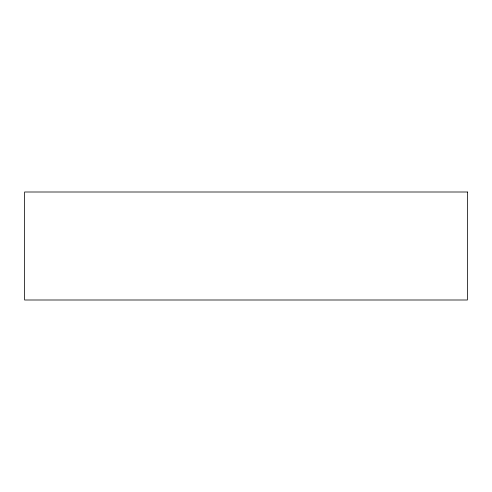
<?xml version="1.0" encoding="UTF-8"?>
<svg xmlns="http://www.w3.org/2000/svg" width="492" height="492" viewBox="0 0 492 492"><rect width="100%" height="100%" fill="white"/><g stroke="black" fill="none" stroke-linecap="round" stroke-linejoin="round"><path stroke-width="0.74" d="M467.4 192.003L24.6 192.003L24.6 299.997L467.4 299.997L467.4 192.003"/></g></svg>
